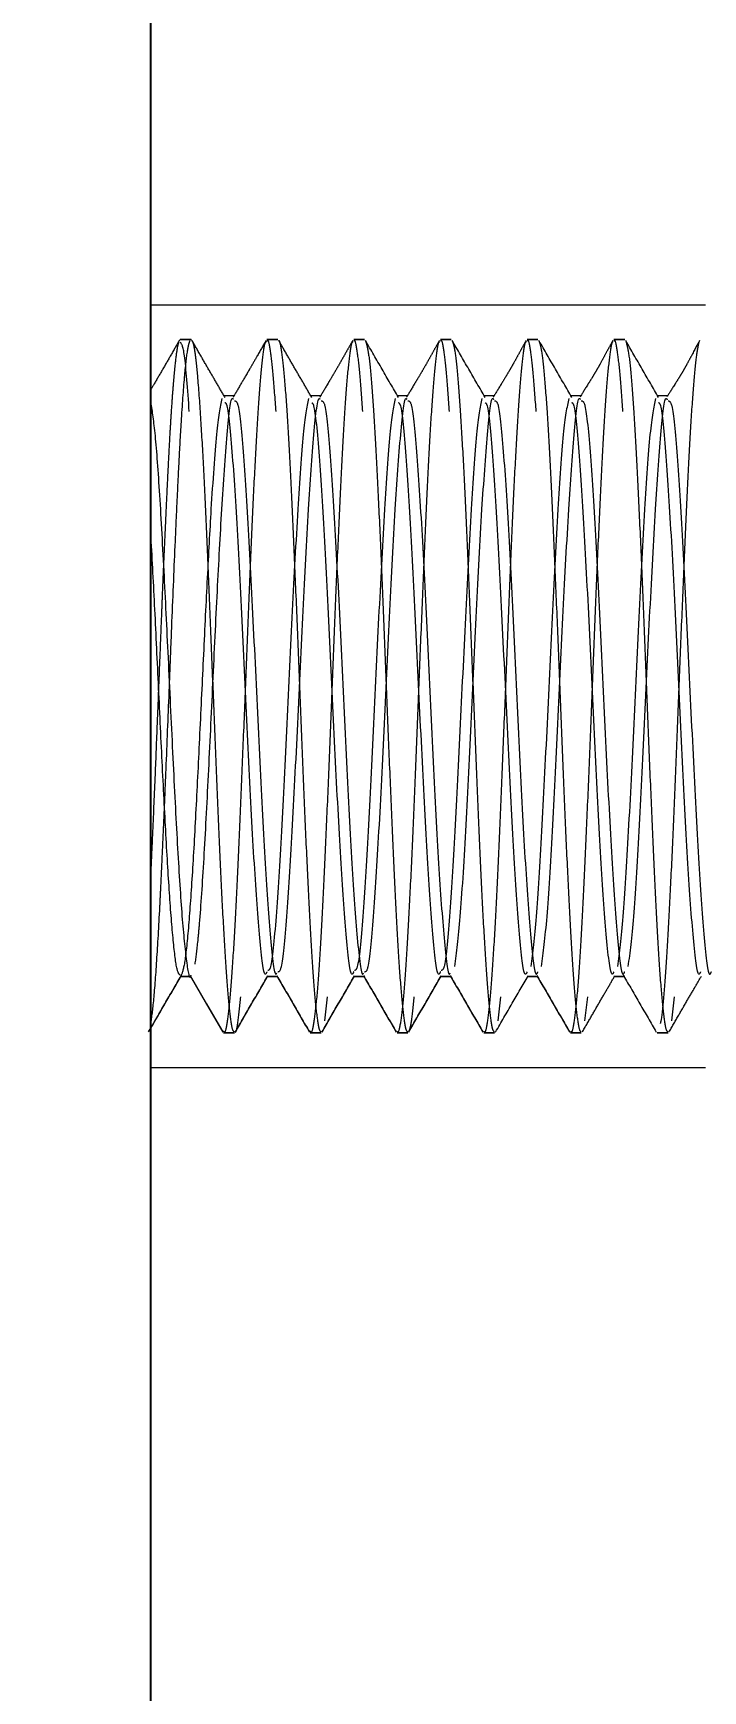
# Model space of a CAD drawing. Header units: millimetres. Extents: x 1293 to 41893, y 1011 to 26911.
# Drawn here: x 12174.8 to 12187.67, y 6556.52 to 6588.41 of the extents above; entities that cross this region are included whole.
import ezdxf

# ---------------------------------------------------------------- set-up
doc = ezdxf.new("R2010")
doc.units = ezdxf.units.MM
doc.header["$LTSCALE"] = 50
doc.linetypes.add('HIDDEN', pattern=[1.905, 1.27, -0.635])
doc.layers.add('CAPA_1', color=7, linetype='Continuous')
doc.layers.add('MAQUINAS', color=11, linetype='Continuous')
doc.styles.add('SLDTEXTSTYLE0', font='TXT', dxfattribs={"width": 0.75})
doc.dimstyles.new('SLDDIMSTYLE0', dxfattribs={"dimtxt": 100, "dimasz": 100, "dimexe": 0, "dimexo": 0.0625, "dimgap": 25, "dimtad": 2, "dimdec": 0, "dimlfac": 1.5, "dimrnd": 1e-09, "dimzin": 12, "dimdsep": 46, "dimtxsty": 'SLDTEXTSTYLE0', "dimsah": 1, "dimcen": 0.09, "dimadec": 0, "dimazin": 3, "dimtfac": 1, "dimtdec": 0, "dimtofl": 0, "dimtmove": 0, "dimatfit": 3, "dimfxl": 1, "dimfrac": 2, "dimtolj": 1, "dimtzin": 12, "dimarcsym": 0})

# ---------------------------------------------------------------- blocks, each defined once
blk = doc.blocks.new('_D_5')
at = {"layer": 'CAPA_1', "transparency": 16777216}
for p, q in [((11574.397, 7831.177), (17588.061, 7831.177)), ((17538.061, 7831.177), (17538.061, 4708.493)), ((16485.165, 4708.493), (17588.061, 4708.493))]:
    blk.add_line(p, q, dxfattribs=at)
for points in [[(17538.061, 7831.177), (17522.676, 7731.177), (17553.445, 7731.177)], [(17538.061, 4708.493), (17553.445, 4808.493), (17522.676, 4808.493)]]:
    blk.add_solid(points, dxfattribs=at)
at = {"layer": 'CAPA_1', "transparency": 16777216, "insert": (17409.154, 6122.057), "char_height": 100, "attachment_point": 1, "rotation": 90, "style": 'SLDTEXTSTYLE0'}
blk.add_mtext('4684', dxfattribs=at)
blk = doc.blocks.new('_D_15')
at = {"layer": 'CAPA_1', "transparency": 16777216}
for p, q in [((6530.125, 8742.377), (6530.125, 9415.646)), ((16745.162, 6492.001), (16745.162, 9415.646)), ((6530.125, 9365.646), (16745.162, 9365.646))]:
    blk.add_line(p, q, dxfattribs=at)
for points in [[(6530.125, 9365.646), (6630.125, 9350.262), (6630.125, 9381.031)], [(16745.162, 9365.646), (16645.162, 9381.031), (16645.162, 9350.262)]]:
    blk.add_solid(points, dxfattribs=at)
at = {"layer": 'CAPA_1', "transparency": 16777216, "insert": (11452.921, 9494.553), "char_height": 100, "attachment_point": 1, "style": 'SLDTEXTSTYLE0'}
blk.add_mtext('15323', dxfattribs=at)

msp = doc.modelspace()

# ---------------------------------------------------------------- linework, layer by layer
at = {"layer": 'MAQUINAS', "linetype": 'Continuous', "lineweight": 25}
msp.add_line((12177.0601733, 6693.4595736), (12177.0601733, 6423.7929069), dxfattribs=at)
at = {"layer": 'MAQUINAS', "linetype": 'HIDDEN', "lineweight": 18}
for p, q in [((12187.72684, 6583.1769069), (12177.0601733, 6583.1769069)), ((12177.6174785, 6582.5098774), (12177.611603, 6582.4976611)), ((12177.6174785, 6582.5037441), (12177.611603, 6582.4915278)), ((12177.8377142, 6582.5163736), (12177.629202, 6582.5163736)), ((12177.8377142, 6582.5102403), (12177.629202, 6582.5102403)), ((12177.8377142, 6582.5083186), (12177.8461936, 6582.5130584)), ((12177.8377142, 6582.5021853), (12177.8461936, 6582.5069251)), ((12179.5045019, 6582.5163736), (12179.2961686, 6582.5163736)), ((12179.5045019, 6582.5102403), (12179.2961686, 6582.5102403)), ((12181.1711686, 6582.5163736), (12180.9628352, 6582.5163736)), ((12181.1711686, 6582.5102403), (12180.9628352, 6582.5102403)), ((12182.8378352, 6582.5163736), (12182.6295019, 6582.5163736)), ((12182.8378352, 6582.5102403), (12182.6295019, 6582.5102403)), ((12184.5045019, 6582.5163736), (12184.2961686, 6582.5163736)), ((12184.5045019, 6582.5102403), (12184.2961686, 6582.5102403)), ((12186.1711686, 6582.5163736), (12185.9628352, 6582.5163736)), ((12186.1711686, 6582.5102403), (12185.9628352, 6582.5102403)), ((12178.6710553, 6581.4338419), (12178.462722, 6581.4338419)), ((12178.6710553, 6581.4277085), (12178.462722, 6581.4277085)), ((12180.337722, 6581.4338419), (12180.1293886, 6581.4338419)), ((12180.337722, 6581.4277085), (12180.1293886, 6581.4277085)), ((12182.0043886, 6581.4338419), (12181.7960553, 6581.4338419)), ((12182.0043886, 6581.4277085), (12181.7960553, 6581.4277085)), ((12183.6710553, 6581.4338419), (12183.462722, 6581.4338419)), ((12183.6710553, 6581.4277085), (12183.462722, 6581.4277085)), ((12185.337722, 6581.4338419), (12185.1293886, 6581.4338419)), ((12185.337722, 6581.4277085), (12185.1293886, 6581.4277085)), ((12187.0043886, 6581.4338419), (12186.7960553, 6581.4338419)), ((12187.0043886, 6581.4277085), (12186.7960553, 6581.4277085)), ((12177.6294282, 6570.265572), (12177.8375837, 6570.265572)), ((12177.6294282, 6570.2594387), (12177.8375837, 6570.2594387)), ((12179.2960553, 6570.265572), (12179.5043886, 6570.265572)), ((12179.2960553, 6570.2594387), (12179.5043886, 6570.2594387)), ((12180.962722, 6570.265572), (12181.1710553, 6570.265572)), ((12180.962722, 6570.2594387), (12181.1710553, 6570.2594387)), ((12182.6293886, 6570.265572), (12182.837722, 6570.265572)), ((12182.6293886, 6570.2594387), (12182.837722, 6570.2594387)), ((12184.2960553, 6570.265572), (12184.5043886, 6570.265572)), ((12184.2960553, 6570.2594387), (12184.5043886, 6570.2594387)), ((12185.962722, 6570.265572), (12186.1710553, 6570.265572)), ((12185.962722, 6570.2594387), (12186.1710553, 6570.2594387)), ((12186.1492699, 6570.2838447), (12186.1511909, 6570.2805279)), ((12180.4076733, 6569.4067139), (12180.4597566, 6569.8689374)), ((12183.7410066, 6569.4067139), (12183.79309, 6569.8689374)), ((12185.4076733, 6569.4067139), (12185.4597566, 6569.8689374)), ((12187.07434, 6569.4067139), (12187.1264233, 6569.8689374)), ((12178.4628352, 6569.1830403), (12178.6711686, 6569.1830403)), ((12178.4628352, 6569.1769069), (12178.6711686, 6569.1769069)), ((12180.1295019, 6569.1830403), (12180.3378352, 6569.1830403)), ((12180.1295019, 6569.1769069), (12180.3378352, 6569.1769069)), ((12181.7961686, 6569.1830403), (12182.0045019, 6569.1830403)), ((12181.7961686, 6569.1769069), (12182.0045019, 6569.1769069)), ((12183.4628352, 6569.1830403), (12183.6711686, 6569.1830403)), ((12183.4628352, 6569.1769069), (12183.6711686, 6569.1769069)), ((12185.1295019, 6569.1830403), (12185.3378352, 6569.1830403)), ((12185.1295019, 6569.1769069), (12185.3378352, 6569.1769069)), ((12186.7961686, 6569.1830403), (12187.0045019, 6569.1830403)), ((12186.7961686, 6569.1769069), (12187.0045019, 6569.1769069)), ((12177.0601733, 6568.5102403), (12187.72684, 6568.5102403))]:
    msp.add_line(p, q, dxfattribs=at)
at = {"layer": 'MAQUINAS', "linetype": 'HIDDEN', "lineweight": 18, "flags": 128}
for points in [[(12177.8199314, 6570.277741), (12178.1324202, 6569.7376715), (12178.4449091, 6569.197605)], [(12177.8199314, 6570.2716077), (12178.1324202, 6569.7315382), (12178.4449091, 6569.1914716)]]:
    msp.add_lwpolyline(points, dxfattribs=at)
at = {"layer": 'MAQUINAS', "linetype": 'HIDDEN', "lineweight": 18}
for points, knots in [([(12177.6115039, 6582.4955575), (12177.5583957, 6582.4030652), (12177.4576526, 6582.2276127), (12177.2860749, 6581.9298912), (12177.147167, 6581.693372), (12177.0751991, 6581.5686626), (12177.0483975, 6581.5222194)], [0, 0, 0, 0, 0.2988935227, 0.5669832753, 0.8387398703, 1, 1, 1, 1]), ([(12177.0601733, 6569.3204807), (12177.0796775, 6569.4554559), (12177.1186863, 6569.7254095), (12177.1788797, 6570.5251953), (12177.224457, 6571.3188969), (12177.2565138, 6571.964494), (12177.2750883, 6572.3589374), (12177.2890967, 6572.6717572), (12177.3029696, 6572.9809917), (12177.3177802, 6573.3070456), (12177.3378886, 6573.7751276), (12177.371271, 6574.5731471), (12177.4060468, 6575.4529805), (12177.4433205, 6576.4029552), (12177.4828286, 6577.3905544), (12177.5240636, 6578.3736608), (12177.5657592, 6579.2953065), (12177.594395, 6579.9022177), (12177.6240671, 6580.4774612), (12177.6646647, 6581.1698892), (12177.7152003, 6581.8601976), (12177.7615302, 6582.2619745), (12177.7948343, 6582.4345139), (12177.809513, 6582.4715384), (12177.8170935, 6582.4906586)], [0, 0, 0, 0, 0.07862109986, 0.15724410805, 0.23564495595, 0.25778524594, 0.28577752314, 0.31024014396, 0.31430113222, 0.34049690434, 0.36669235875, 0.39288749778, 0.47132496331, 0.50516302499, 0.54262626707, 0.628263931, 0.66601476445, 0.70684746601, 0.7438177369, 0.78537244257, 0.86685972407, 0.94226881747, 0.97018633484, 1, 1, 1, 1]), ([(12177.5966669, 6582.4604723), (12177.5863911, 6582.4200274), (12177.5624476, 6582.3257871), (12177.5319143, 6582.0765294), (12177.5048317, 6581.7892199), (12177.4818709, 6581.5090041), (12177.4590966, 6581.1905035), (12177.4414812, 6580.9128139), (12177.4256447, 6580.6451697), (12177.4089562, 6580.3387123), (12177.3859566, 6579.8900474), (12177.3635695, 6579.4243298), (12177.3405975, 6578.9240539), (12177.3139492, 6578.3243887), (12177.2895754, 6577.7549272), (12177.2659711, 6577.1824911), (12177.2440534, 6576.6202263), (12177.2159057, 6575.9074105), (12177.1820855, 6575.0548706), (12177.1426523, 6574.0890927), (12177.1041562, 6573.1818882), (12177.0758569, 6572.5561411), (12177.0632865, 6572.2863737), (12177.0601733, 6572.2195639)], [0, 0, 0, 0, 0.0576839527, 0.1344089647, 0.1727579868, 0.2103883585, 0.2619659781, 0.2980457929, 0.3075191602, 0.350798834, 0.3940789177, 0.4373594138, 0.4768562304, 0.5225094021, 0.5845089702, 0.6103498506, 0.6536162944, 0.7112914293, 0.7689675374, 0.843157467, 0.9289866457, 0.9824130573, 1, 1, 1, 1]), ([(12177.8035066, 6581.1263843), (12177.772796, 6581.5530415), (12177.7152213, 6582.3529181), (12177.6565689, 6582.4298728), (12177.629202, 6582.4657796)], [0, 0, 0, 0, 0.5334038196, 1, 1, 1, 1]), ([(12177.8553333, 6582.4873158), (12177.8621777, 6582.4763442), (12177.8742013, 6582.4570705), (12177.8869349, 6582.4003223), (12177.8975851, 6582.3459202), (12177.9078209, 6582.2837485), (12177.9224797, 6582.1764047), (12177.9371677, 6582.0485824), (12177.9666625, 6581.7581443), (12177.9917654, 6581.4071058), (12178.01184, 6581.1263843)], [0, 0, 0, 0, 0.129395104, 0.2273090274, 0.2401445698, 0.3352170536, 0.4302903147, 0.5253643574, 0.6204391859, 1, 1, 1, 1]), ([(12178.4896779, 6581.3997559), (12178.4403809, 6581.4851109), (12178.347068, 6581.6466772), (12178.1814574, 6581.9283875), (12178.0079315, 6582.229773), (12177.9083514, 6582.4035089), (12177.8554789, 6582.4957548)], [0, 0, 0, 0, 0.2651381588, 0.5018731567, 0.7355170231, 1, 1, 1, 1]), ([(12179.2791717, 6582.4680935), (12179.2733944, 6582.4666806), (12179.2502561, 6582.4610217), (12179.2097566, 6582.1892779), (12179.1576733, 6581.6624031), (12179.10559, 6580.8941071), (12179.0535066, 6579.9364932), (12179.0014233, 6578.8203122), (12178.94934, 6577.5900798), (12178.8972566, 6576.2926366), (12178.8451733, 6574.9779672), (12178.79309, 6573.6965318), (12178.7410066, 6572.4976983), (12178.6889233, 6571.4271063), (12178.63684, 6570.527499), (12178.5847566, 6569.827475), (12178.5326733, 6569.3762256), (12178.4920328, 6569.1668566), (12178.4687535, 6569.1978673), (12178.4628352, 6569.205751)], [0, 0, 0, 0, 0.0212310883, 0.085032397, 0.1488337058, 0.2126350145, 0.2764363232, 0.3402376319, 0.4040389407, 0.4678402494, 0.5316415581, 0.5954428668, 0.6592441756, 0.7230454843, 0.786846793, 0.8506481017, 0.9144494104, 0.9782507192, 1, 1, 1, 1]), ([(12179.2782866, 6582.4957479), (12179.226146, 6582.4043681), (12179.1516275, 6582.2737695), (12179.0347383, 6582.0691996), (12178.9245941, 6581.8788812), (12178.7814632, 6581.6370869), (12178.6923762, 6581.4831507), (12178.6442355, 6581.3999669)], [0, 0, 0, 0, 0.2714298475, 0.3879230257, 0.4992777385, 0.7294202446, 1, 1, 1, 1]), ([(12179.4701733, 6581.1263843), (12179.4528122, 6581.3737908), (12179.41809, 6581.8686038), (12179.3660066, 6582.3084592), (12179.3253662, 6582.520466), (12179.3020868, 6582.4893155), (12179.2961686, 6582.4813962)], [0, 0, 0, 0, 0.2993213643, 0.5986427286, 0.8979640929, 1, 1, 1, 1]), ([(12179.5221598, 6582.4952161), (12179.522192, 6582.4952416), (12179.5395855, 6582.5089279), (12179.57434, 6582.299625), (12179.6264233, 6581.8708124), (12179.6611455, 6581.374527), (12179.6785066, 6581.1263843)], [0, 0, 0, 0, 0.0006197167, 0.3337464778, 0.6668732389, 1, 1, 1, 1]), ([(12180.1567311, 6581.3989481), (12180.1061228, 6581.4867536), (12180.0078464, 6581.6572634), (12179.8459819, 6581.9347832), (12179.6795248, 6582.222702), (12179.5757686, 6582.4027306), (12179.5223297, 6582.4954531)], [0, 0, 0, 0, 0.2586523277, 0.5022783375, 0.7436519005, 1, 1, 1, 1]), ([(12180.9461495, 6582.468337), (12180.9402686, 6582.4669396), (12180.9170265, 6582.4614167), (12180.8764233, 6582.1893898), (12180.82434, 6581.6623732), (12180.7722566, 6580.8941151), (12180.7201733, 6579.9364911), (12180.66809, 6578.8203128), (12180.6160066, 6577.5900796), (12180.5639233, 6576.2926366), (12180.51184, 6574.9779672), (12180.4597566, 6573.6965318), (12180.4076733, 6572.4976983), (12180.35559, 6571.4271063), (12180.3035066, 6570.527499), (12180.2514233, 6569.827475), (12180.19934, 6569.3762256), (12180.1586995, 6569.1668566), (12180.1354202, 6569.1978673), (12180.1295019, 6569.205751)], [0, 0, 0, 0, 0.0216040116, 0.0853810112, 0.1491580108, 0.2129350105, 0.2767120101, 0.3404890097, 0.4042660093, 0.4680430089, 0.5318200086, 0.5955970082, 0.6593740078, 0.7231510074, 0.7869280071, 0.8507050067, 0.9144820063, 0.9782590059, 1, 1, 1, 1]), ([(12180.9449621, 6582.4957623), (12180.9183253, 6582.4490881), (12180.8690866, 6582.3628095), (12180.7855566, 6582.2138934), (12180.7022618, 6582.0668953), (12180.6189445, 6581.9226048), (12180.5376036, 6581.7845147), (12180.4253712, 6581.5969222), (12180.3586035, 6581.4821646), (12180.311531, 6581.4012584)], [0, 0, 0, 0, 0.1530499671, 0.2829174832, 0.3963523608, 0.5018384558, 0.608459312, 0.7239565873, 1, 1, 1, 1]), ([(12181.13684, 6581.1263843), (12181.1194789, 6581.3737908), (12181.0847566, 6581.8686038), (12181.0326733, 6582.3084592), (12180.9920328, 6582.520466), (12180.9687535, 6582.4893155), (12180.9628352, 6582.4813962)], [0, 0, 0, 0, 0.2993213643, 0.5986427286, 0.8979640929, 1, 1, 1, 1]), ([(12181.1891308, 6582.4944358), (12181.2064228, 6582.4398888), (12181.2410758, 6582.3305764), (12181.29309, 6581.862919), (12181.3278122, 6581.3718959), (12181.3451733, 6581.1263843)], [0, 0, 0, 0, 0.3324466531, 0.6662233265, 1, 1, 1, 1]), ([(12181.8236284, 6581.3984607), (12181.7193825, 6581.5787782), (12181.5120891, 6581.9373405), (12181.2964832, 6582.3097932), (12181.1893034, 6582.4949431)], [0, 0, 0, 0, 0.5028901464, 1, 1, 1, 1]), ([(12182.6129086, 6582.4684094), (12182.6069968, 6582.4670167), (12182.583724, 6582.4615342), (12182.54309, 6582.1894228), (12182.4910066, 6581.6623643), (12182.4389233, 6580.8941175), (12182.38684, 6579.9364904), (12182.3347566, 6578.8203129), (12182.2826733, 6577.5900796), (12182.23059, 6576.2926366), (12182.1785066, 6574.9779672), (12182.1264233, 6573.6965318), (12182.07434, 6572.4976983), (12182.0222566, 6571.4271063), (12181.9701733, 6570.527499), (12181.91809, 6569.827475), (12181.8660066, 6569.3762256), (12181.8253662, 6569.1668566), (12181.8020868, 6569.1978673), (12181.7961686, 6569.205751)], [0, 0, 0, 0, 0.02171472625, 0.08548450891, 0.14925429156, 0.21302407422, 0.27679385688, 0.34056363954, 0.4043334222, 0.46810320485, 0.53187298751, 0.59564277017, 0.65941255283, 0.72318233549, 0.78695211815, 0.8507219008, 0.91449168346, 0.97826146612, 1, 1, 1, 1]), ([(12182.6115394, 6582.4956159), (12182.5850976, 6582.449052), (12182.5369639, 6582.3642886), (12182.4538127, 6582.2138089), (12182.3702661, 6582.0645209), (12182.2855912, 6581.9172498), (12182.2031949, 6581.7782392), (12182.0892332, 6581.5905817), (12182.0249367, 6581.4810854), (12181.9789803, 6581.4028223)], [0, 0, 0, 0, 0.161786476, 0.2945110368, 0.4056545132, 0.5056251962, 0.6065300979, 0.7187649167, 1, 1, 1, 1]), ([(12182.8035066, 6581.1263843), (12182.7861455, 6581.3737908), (12182.7514233, 6581.8686038), (12182.69934, 6582.3084592), (12182.6586995, 6582.520466), (12182.6354202, 6582.4893155), (12182.6295019, 6582.4813962)], [0, 0, 0, 0, 0.2993213643, 0.5986427286, 0.8979640929, 1, 1, 1, 1]), ([(12182.8562096, 6582.492736), (12182.8733641, 6582.4385601), (12182.9078798, 6582.329556), (12182.9597566, 6581.8628651), (12182.9944789, 6581.3718779), (12183.01184, 6581.1263843)], [0, 0, 0, 0, 0.3306792363, 0.6653396181, 1, 1, 1, 1]), ([(12183.490371, 6581.3982992), (12183.3846464, 6581.5810993), (12183.1729531, 6581.9471219), (12182.9619846, 6582.3117345), (12182.8563786, 6582.4942511)], [0, 0, 0, 0, 0.49942314114, 1, 1, 1, 1]), ([(12184.2795774, 6582.4684111), (12184.2736649, 6582.4670185), (12184.2503913, 6582.461537), (12184.2097566, 6582.1894235), (12184.1576733, 6581.6623641), (12184.10559, 6580.8941175), (12184.0535066, 6579.9364904), (12184.0014233, 6578.8203129), (12183.94934, 6577.5900796), (12183.8972566, 6576.2926366), (12183.8451733, 6574.9779672), (12183.79309, 6573.6965318), (12183.7410066, 6572.4976983), (12183.6889233, 6571.4271063), (12183.63684, 6570.527499), (12183.5847566, 6569.827475), (12183.5326733, 6569.3762256), (12183.4920328, 6569.1668566), (12183.4687535, 6569.1978673), (12183.4628352, 6569.205751)], [0, 0, 0, 0, 0.0217173084, 0.0854869227, 0.1492565371, 0.2130261514, 0.2767957657, 0.3405653801, 0.4043349944, 0.4681046088, 0.5318742231, 0.5956438374, 0.6594134518, 0.7231830661, 0.7869526805, 0.8507222948, 0.9144919092, 0.9782615235, 1, 1, 1, 1]), ([(12184.2780314, 6582.4953273), (12184.2517727, 6582.4488492), (12184.2045459, 6582.3652572), (12184.1221705, 6582.213504), (12184.0498909, 6582.0823993), (12183.9935166, 6581.9829111), (12183.9393042, 6581.8891187), (12183.8690035, 6581.771266), (12183.7536275, 6581.5846542), (12183.6915273, 6581.4802154), (12183.6465804, 6581.4046245)], [0, 0, 0, 0, 0.1702116862, 0.3061298534, 0.4155260717, 0.4640519446, 0.5107561801, 0.6059597643, 0.7148009574, 1, 1, 1, 1]), ([(12184.4701733, 6581.1263843), (12184.4528122, 6581.3737908), (12184.41809, 6581.8686038), (12184.3660066, 6582.3084592), (12184.3253662, 6582.520466), (12184.3020868, 6582.4893155), (12184.2961686, 6582.4813962)], [0, 0, 0, 0, 0.2993213643, 0.5986427286, 0.8979640929, 1, 1, 1, 1]), ([(12184.5232256, 6582.4912949), (12184.5402637, 6582.437434), (12184.5746629, 6582.3286912), (12184.6264233, 6581.8628191), (12184.6611455, 6581.3718626), (12184.6785066, 6581.1263843)], [0, 0, 0, 0, 0.32917351668, 0.66458675834, 1, 1, 1, 1]), ([(12185.1569621, 6581.3984598), (12185.0513136, 6581.5811002), (12184.8397945, 6581.946765), (12184.6289347, 6582.3112262), (12184.5233941, 6582.4936481)], [0, 0, 0, 0, 0.4994749527, 1, 1, 1, 1]), ([(12185.9461712, 6582.468354), (12185.940283, 6582.4669577), (12185.9170337, 6582.4614443), (12185.8764233, 6582.1893975), (12185.82434, 6581.6623711), (12185.7722566, 6580.8941157), (12185.7201733, 6579.9364909), (12185.66809, 6578.8203128), (12185.6160066, 6577.5900796), (12185.5639233, 6576.2926366), (12185.51184, 6574.9779672), (12185.4597566, 6573.6965318), (12185.4076733, 6572.4976983), (12185.35559, 6571.4271063), (12185.3035066, 6570.527499), (12185.2514233, 6569.827475), (12185.19934, 6569.3762256), (12185.1586995, 6569.1668566), (12185.1354202, 6569.1978673), (12185.1295019, 6569.205751)], [0, 0, 0, 0, 0.0216300333, 0.0854053367, 0.14918064, 0.2129559434, 0.2767312468, 0.3405065502, 0.4042818536, 0.468057157, 0.5318324604, 0.5956077638, 0.6593830672, 0.7231583706, 0.786933674, 0.8507089774, 0.9144842808, 0.9782595842, 1, 1, 1, 1]), ([(12185.9444546, 6582.4949204), (12185.9183805, 6582.4485277), (12185.8719158, 6582.3658548), (12185.7903826, 6582.2125899), (12185.7179652, 6582.0788105), (12185.6609291, 6581.9771135), (12185.6203257, 6581.9065804), (12185.5800758, 6581.838543), (12185.524866, 6581.7475249), (12185.4182119, 6581.5784946), (12185.3582337, 6581.479265), (12185.3143276, 6581.4066255)], [0, 0, 0, 0, 0.178159131, 0.317483886, 0.4257228699, 0.4722202427, 0.5162878058, 0.5603024386, 0.6064995973, 0.7119443319, 1, 1, 1, 1]), ([(12186.13684, 6581.1263843), (12186.1194789, 6581.3737908), (12186.0847566, 6581.8686038), (12186.0326733, 6582.3084592), (12185.9920328, 6582.520466), (12185.9687535, 6582.4893155), (12185.9628352, 6582.4813962)], [0, 0, 0, 0, 0.2993213643, 0.5986427286, 0.8979640929, 1, 1, 1, 1]), ([(12186.1901888, 6582.4900715), (12186.2071281, 6582.4364783), (12186.2414285, 6582.3279573), (12186.29309, 6581.8627797), (12186.3278122, 6581.3718495), (12186.3451733, 6581.1263843)], [0, 0, 0, 0, 0.327889821, 0.6639449105, 1, 1, 1, 1]), ([(12186.8234066, 6581.3989295), (12186.7178508, 6581.5813703), (12186.5065429, 6581.9465913), (12186.295818, 6582.310835), (12186.1903576, 6582.4931261)], [0, 0, 0, 0, 0.4995352964, 1, 1, 1, 1]), ([(12187.5951733, 6582.4545288), (12187.5778122, 6582.3736339), (12187.54309, 6582.2118442), (12187.4910066, 6581.6563565), (12187.4389233, 6580.8957273), (12187.38684, 6579.936059), (12187.3347566, 6578.8204289), (12187.2826733, 6577.590047), (12187.23059, 6576.2926509), (12187.1785066, 6574.9779428), (12187.1264233, 6573.6966153), (12187.07434, 6572.4973886), (12187.0222566, 6571.4282616), (12186.9701733, 6570.5231875), (12186.91809, 6569.8435657), (12186.8794451, 6569.4522508), (12186.8581613, 6569.3728089), (12186.8542386, 6569.3581675)], [0, 0, 0, 0, 0.0702940966, 0.1405881932, 0.2108822898, 0.2811763864, 0.351470483, 0.4217645795, 0.4920586761, 0.5623527727, 0.6326468693, 0.7029409659, 0.7732350625, 0.8435291591, 0.9138232557, 0.9841173523, 1, 1, 1, 1]), ([(12187.6108236, 6582.4944155), (12187.5647433, 6582.4097123), (12187.503498, 6582.2971332), (12187.3861446, 6582.0746178), (12187.3285006, 6581.9706351), (12187.2877318, 6581.8994282), (12187.2472875, 6581.831238), (12187.191538, 6581.7402934), (12187.0833148, 6581.5727918), (12187.0251117, 6581.4783597), (12186.9820651, 6581.4085184)], [0, 0, 0, 0, 0.3271971014, 0.4348778747, 0.4796704053, 0.5213858091, 0.5628223689, 0.6066540498, 0.709084364, 1, 1, 1, 1]), ([(12177.0601733, 6581.3074483), (12177.088454, 6581.1278873), (12177.1448052, 6580.7700996), (12177.2319431, 6579.566125), (12177.315361, 6578.0313262), (12177.4029473, 6576.2543377), (12177.4866992, 6574.4466007), (12177.5736325, 6572.7719764), (12177.6577625, 6571.4033399), (12177.7443188, 6570.5512754), (12177.8034412, 6570.1824824), (12177.8348894, 6570.2759428), (12177.8375837, 6570.2839499)], [0, 0, 0, 0, 0.1101625013, 0.2195064441, 0.3322716023, 0.4377470691, 0.5499203654, 0.6598799202, 0.7687538153, 0.8797246616, 0.9896955409, 1, 1, 1, 1]), ([(12178.01184, 6581.1263843), (12178.0292011, 6580.8405742), (12178.0639233, 6580.2689539), (12178.1160066, 6579.1870607), (12178.16809, 6577.9912552), (12178.2201733, 6576.709009), (12178.2722566, 6575.3945548), (12178.32434, 6574.0970618), (12178.3764233, 6572.8668134), (12178.4285066, 6571.750746), (12178.48059, 6570.7926937), (12178.5326733, 6570.0260378), (12178.5847566, 6569.4930408), (12178.6309217, 6569.2035344), (12178.6597257, 6569.2051208), (12178.6711686, 6569.205751)], [0, 0, 0, 0, 0.0789945, 0.1579890001, 0.2369835001, 0.3159780001, 0.3949725001, 0.4739670002, 0.5529615002, 0.6319560002, 0.7109505002, 0.7899450003, 0.8689395003, 0.9479340003, 1, 1, 1, 1]), ([(12178.4285066, 6579.2497494), (12178.4632289, 6579.7609295), (12178.5326733, 6580.7832898), (12178.6054666, 6581.4379678), (12178.6435376, 6581.3727187), (12178.6468864, 6581.3669792)], [0, 0, 0, 0, 0.47699787837, 0.95399575675, 1, 1, 1, 1]), ([(12179.2960553, 6570.3540028), (12179.2846502, 6570.3278234), (12179.2385229, 6570.2219424), (12179.1576733, 6570.914801), (12179.0535066, 6572.3385197), (12178.94934, 6574.3555072), (12178.8451733, 6576.5797368), (12178.7410066, 6578.7094464), (12178.63684, 6580.3519384), (12178.5526775, 6581.2748214), (12178.5032372, 6581.2919355), (12178.4885191, 6581.2970303)], [0, 0, 0, 0, 0.0423700254, 0.171363207, 0.3003563886, 0.4293495702, 0.5583427518, 0.6873359334, 0.816329115, 0.9453222966, 1, 1, 1, 1]), ([(12178.6710553, 6581.3331444), (12178.6943724, 6581.3331596), (12178.7524118, 6581.3331972), (12178.8451733, 6580.3630963), (12178.94934, 6578.7065194), (12179.0535066, 6576.5802869), (12179.1576733, 6574.3562339), (12179.26184, 6572.335063), (12179.3660066, 6570.927901), (12179.4407582, 6570.2427777), (12179.4807875, 6570.3183703), (12179.4860945, 6570.3283924)], [0, 0, 0, 0, 0.085825728, 0.2136314351, 0.3414371421, 0.4692428491, 0.5970485562, 0.7248542632, 0.8526599702, 0.9804656772, 1, 1, 1, 1]), ([(12179.6785066, 6581.1263843), (12179.6958678, 6580.8405742), (12179.73059, 6580.2689539), (12179.7826733, 6579.1870607), (12179.8347566, 6577.9912552), (12179.88684, 6576.709009), (12179.9389233, 6575.3945548), (12179.9910066, 6574.0970618), (12180.04309, 6572.8668134), (12180.0951733, 6571.750746), (12180.1472566, 6570.7926937), (12180.19934, 6570.0260378), (12180.2514233, 6569.4930408), (12180.2975884, 6569.2035344), (12180.3263924, 6569.2051208), (12180.3378352, 6569.205751)], [0, 0, 0, 0, 0.07899450003, 0.15798900006, 0.23698350008, 0.31597800011, 0.39497250014, 0.47396700017, 0.55296150019, 0.63195600022, 0.71095050025, 0.78994500028, 0.8689395003, 0.94793400033, 1, 1, 1, 1]), ([(12180.0951733, 6579.2497494), (12180.1298955, 6579.7611857), (12180.19934, 6580.7840583), (12180.2724418, 6581.438815), (12180.3108214, 6581.372046), (12180.3144788, 6581.3656833)], [0, 0, 0, 0, 0.4749844109, 0.9499688218, 1, 1, 1, 1]), ([(12180.962722, 6570.3540028), (12180.9513169, 6570.3278234), (12180.9051895, 6570.2219424), (12180.82434, 6570.9148015), (12180.7201733, 6572.3385177), (12180.6160066, 6574.3555146), (12180.51184, 6576.5797091), (12180.4076733, 6578.7095497), (12180.3035066, 6580.3515532), (12180.2195914, 6581.2731929), (12180.1703984, 6581.2908096), (12180.1559277, 6581.2959917)], [0, 0, 0, 0, 0.04240898765, 0.17152078765, 0.30063258765, 0.42974438764, 0.55885618764, 0.68796798764, 0.81707978764, 0.94619158763, 1, 1, 1, 1]), ([(12180.337722, 6581.3331444), (12180.3610391, 6581.3331596), (12180.4190784, 6581.3331973), (12180.51184, 6580.3630955), (12180.6160066, 6578.7065226), (12180.7201733, 6576.5802752), (12180.82434, 6574.3562775), (12180.9285066, 6572.3349003), (12181.0326733, 6570.9285081), (12181.1071857, 6570.2435217), (12181.1469758, 6570.317913), (12181.1520437, 6570.3273879)], [0, 0, 0, 0, 0.0859013471, 0.2138196607, 0.3417379744, 0.469656288, 0.5975746016, 0.7254929153, 0.8534112289, 0.9813295425, 1, 1, 1, 1]), ([(12181.3451733, 6581.1263843), (12181.3625344, 6580.8405742), (12181.3972566, 6580.2689539), (12181.44934, 6579.1870607), (12181.5014233, 6577.9912552), (12181.5535066, 6576.709009), (12181.60559, 6575.3945548), (12181.6576733, 6574.0970618), (12181.7097566, 6572.8668134), (12181.76184, 6571.750746), (12181.8139233, 6570.7926937), (12181.8660066, 6570.0260378), (12181.91809, 6569.4930408), (12181.9642551, 6569.2035344), (12181.993059, 6569.2051208), (12182.0045019, 6569.205751)], [0, 0, 0, 0, 0.07899450003, 0.15798900006, 0.23698350008, 0.31597800011, 0.39497250014, 0.47396700017, 0.55296150019, 0.63195600022, 0.71095050025, 0.78994500028, 0.8689395003, 0.94793400033, 1, 1, 1, 1]), ([(12181.76184, 6579.2497494), (12181.7965622, 6579.7615321), (12181.8660066, 6580.7850976), (12181.9395349, 6581.4400056), (12181.9783409, 6581.3711396), (12181.9824247, 6581.3638924)], [0, 0, 0, 0, 0.4722296844, 0.9444593689, 1, 1, 1, 1]), ([(12182.6293886, 6570.3540028), (12182.6179835, 6570.3278234), (12182.5718562, 6570.2219424), (12182.4910066, 6570.9148017), (12182.38684, 6572.338517), (12182.2826733, 6574.355517), (12182.1785066, 6576.5797003), (12182.07434, 6578.7095827), (12181.9701733, 6580.3514298), (12181.8863367, 6581.2726758), (12181.8372224, 6581.2904523), (12181.8228303, 6581.2956614)], [0, 0, 0, 0, 0.0424213929, 0.1715709599, 0.3007205269, 0.4298700939, 0.5590196609, 0.6881692279, 0.8173187949, 0.9464683619, 1, 1, 1, 1]), ([(12182.0043886, 6581.3331444), (12182.0277058, 6581.3331596), (12182.0857451, 6581.3331975), (12182.1785066, 6580.3630945), (12182.2826733, 6578.7065261), (12182.38684, 6576.580262), (12182.4910066, 6574.3563266), (12182.5951733, 6572.334717), (12182.69934, 6570.9291922), (12182.7735867, 6570.2443401), (12182.8131113, 6570.317396), (12182.8179136, 6570.3262725)], [0, 0, 0, 0, 0.0859854836, 0.2140290874, 0.3420726912, 0.4701162951, 0.5981598989, 0.7262035027, 0.8542471066, 0.9822907104, 1, 1, 1, 1]), ([(12183.01184, 6581.1263843), (12183.0292011, 6580.8405742), (12183.0639233, 6580.2689539), (12183.1160066, 6579.1870607), (12183.16809, 6577.9912552), (12183.2201733, 6576.709009), (12183.2722566, 6575.3945548), (12183.32434, 6574.0970618), (12183.3764233, 6572.8668134), (12183.4285066, 6571.750746), (12183.48059, 6570.7926937), (12183.5326733, 6570.0260378), (12183.5847566, 6569.4930408), (12183.6309217, 6569.2035344), (12183.6597257, 6569.2051208), (12183.6711686, 6569.205751)], [0, 0, 0, 0, 0.0789945, 0.1579890001, 0.2369835001, 0.3159780001, 0.3949725001, 0.4739670002, 0.5529615002, 0.6319560002, 0.7109505002, 0.7899450003, 0.8689395003, 0.9479340003, 1, 1, 1, 1]), ([(12183.4285066, 6579.2497494), (12183.4632289, 6579.7619038), (12183.5326733, 6580.7862125), (12183.606671, 6581.4413421), (12183.6459466, 6581.3701716), (12183.6504999, 6581.3619206)], [0, 0, 0, 0, 0.4692335639, 0.9384671278, 1, 1, 1, 1]), ([(12184.2960553, 6570.3540028), (12184.2846502, 6570.3278234), (12184.2385229, 6570.2219424), (12184.1576733, 6570.9148021), (12184.0535066, 6572.3385156), (12183.94934, 6574.3555226), (12183.8451733, 6576.5796795), (12183.7410066, 6578.70966), (12183.63684, 6580.3511413), (12183.5531862, 6581.2714754), (12183.5042546, 6581.2896237), (12183.4900452, 6581.2948939)], [0, 0, 0, 0, 0.0424502495, 0.171687669, 0.3009250885, 0.4301625079, 0.5593999274, 0.6886373469, 0.8178747664, 0.9471121858, 1, 1, 1, 1]), ([(12183.6710553, 6581.3331444), (12183.6943724, 6581.3331587), (12183.7524118, 6581.3331943), (12183.8451733, 6580.3631146), (12183.94934, 6578.7064518), (12184.0535066, 6576.5805392), (12184.1576733, 6574.3552922), (12184.26184, 6572.3385774), (12184.3660066, 6570.9147851), (12184.4468562, 6570.2219435), (12184.4929835, 6570.3278236), (12184.5043886, 6570.3540028)], [0, 0, 0, 0, 0.0839416037, 0.2089416037, 0.3339416037, 0.4589416037, 0.5839416037, 0.7089416037, 0.8339416037, 0.9589416037, 1, 1, 1, 1]), ([(12184.6785066, 6581.1263843), (12184.6958678, 6580.8405742), (12184.73059, 6580.2689539), (12184.7826733, 6579.1870607), (12184.8347566, 6577.9912552), (12184.88684, 6576.709009), (12184.9389233, 6575.3945548), (12184.9910066, 6574.0970618), (12185.04309, 6572.8668134), (12185.0951733, 6571.750746), (12185.1472566, 6570.7926937), (12185.19934, 6570.0260378), (12185.2514233, 6569.4930408), (12185.2975884, 6569.2035344), (12185.3263924, 6569.2051208), (12185.3378352, 6569.205751)], [0, 0, 0, 0, 0.0789945, 0.1579890001, 0.2369835001, 0.3159780001, 0.3949725001, 0.4739670002, 0.5529615002, 0.6319560002, 0.7109505002, 0.7899450003, 0.8689395003, 0.9479340003, 1, 1, 1, 1]), ([(12185.0951733, 6579.2497494), (12185.1298955, 6579.7622964), (12185.19934, 6580.7873905), (12185.2738478, 6581.4428235), (12185.3136334, 6581.369154), (12185.3186968, 6581.3597783)], [0, 0, 0, 0, 0.4660210577, 0.9320421154, 1, 1, 1, 1]), ([(12185.962722, 6570.3540028), (12185.9513169, 6570.3278234), (12185.9051895, 6570.2219424), (12185.82434, 6570.9148021), (12185.7201733, 6572.3385157), (12185.6160066, 6574.3555218), (12185.51184, 6576.5796822), (12185.4076733, 6578.7096501), (12185.3035066, 6580.3511785), (12185.2198293, 6581.2716295), (12185.1708743, 6581.2897301), (12185.1566414, 6581.2949925)], [0, 0, 0, 0, 0.04244654012, 0.17167266649, 0.30089879287, 0.43012491924, 0.55935104562, 0.68857717199, 0.81780329837, 0.94702942475, 1, 1, 1, 1]), ([(12185.337722, 6581.3331444), (12185.3610391, 6581.3331587), (12185.4190784, 6581.3331943), (12185.51184, 6580.3631146), (12185.6160066, 6578.7064518), (12185.7201733, 6576.5805392), (12185.82434, 6574.3552922), (12185.9285066, 6572.3385774), (12186.0326733, 6570.9147851), (12186.1135229, 6570.2219435), (12186.1596502, 6570.3278236), (12186.1710553, 6570.3540028)], [0, 0, 0, 0, 0.0839416037, 0.2089416037, 0.3339416037, 0.4589416037, 0.5839416037, 0.7089416037, 0.8339416037, 0.9589416037, 1, 1, 1, 1]), ([(12186.3451733, 6581.1263843), (12186.3625344, 6580.8405742), (12186.3972566, 6580.2689539), (12186.44934, 6579.1870607), (12186.5014233, 6577.9912552), (12186.5535066, 6576.709009), (12186.60559, 6575.3945548), (12186.6576733, 6574.0970618), (12186.7097566, 6572.8668134), (12186.76184, 6571.750746), (12186.8139233, 6570.7926937), (12186.8660066, 6570.0260378), (12186.91809, 6569.4930408), (12186.9642551, 6569.2035344), (12186.993059, 6569.2051208), (12187.0045019, 6569.205751)], [0, 0, 0, 0, 0.0789945, 0.1579890001, 0.2369835001, 0.3159780001, 0.3949725001, 0.4739670002, 0.5529615002, 0.6319560002, 0.7109505002, 0.7899450003, 0.8689395003, 0.9479340003, 1, 1, 1, 1]), ([(12186.76184, 6579.2497494), (12186.7965622, 6579.7633004), (12186.8660066, 6580.7904026), (12186.9418893, 6581.4469583), (12186.9830497, 6581.3665774), (12186.9894879, 6581.3540044)], [0, 0, 0, 0, 0.4575779776, 0.9151559551, 1, 1, 1, 1]), ([(12187.6293886, 6570.3540028), (12187.6179835, 6570.3278234), (12187.5718562, 6570.2219424), (12187.4910066, 6570.9148019), (12187.38684, 6572.3385163), (12187.2826733, 6574.3555197), (12187.1785066, 6576.5796903), (12187.07434, 6578.7096197), (12186.9701733, 6580.3512917), (12186.8864244, 6581.2720997), (12186.8373977, 6581.2900546), (12186.8230933, 6581.2952932)], [0, 0, 0, 0, 0.042435231, 0.1716269274, 0.3008186238, 0.4300103202, 0.5592020167, 0.6883937131, 0.8175854095, 0.9467771059, 1, 1, 1, 1]), ([(12187.0043886, 6581.3331444), (12187.0277058, 6581.3331587), (12187.0857451, 6581.3331943), (12187.1785066, 6580.3631146), (12187.2826733, 6578.7064518), (12187.38684, 6576.5805392), (12187.4910066, 6574.3552922), (12187.5951733, 6572.3385774), (12187.69934, 6570.9147851), (12187.7801895, 6570.2219435), (12187.8263169, 6570.3278236), (12187.837722, 6570.3540028)], [0, 0, 0, 0, 0.0839416037, 0.2089416037, 0.3339416037, 0.4589416037, 0.5839416037, 0.7089416037, 0.8339416037, 0.9589416037, 1, 1, 1, 1]), ([(12178.2201733, 6579.2497494), (12178.1960066, 6578.8220566), (12178.1476733, 6577.9666711), (12178.0751733, 6576.4583355), (12178.0026733, 6574.9223689), (12177.9301733, 6573.4504918), (12177.8576733, 6572.1553274), (12177.7851733, 6571.1417046), (12177.7129284, 6570.4490645), (12177.6648502, 6570.3273961), (12177.6409387, 6570.2668847)], [0, 0, 0, 0, 0.1251651736, 0.2503303473, 0.3754955209, 0.5006606945, 0.6258258682, 0.7509910418, 0.8761562155, 1, 1, 1, 1]), ([(12177.9156978, 6570.4959938), (12177.9341923, 6570.6318514), (12177.962378, 6570.8388991), (12178.0191979, 6571.4824735), (12178.0866949, 6572.4772461), (12178.1715993, 6574.1038298), (12178.2575205, 6575.9020658), (12178.3428902, 6577.7198049), (12178.3999703, 6578.7398129), (12178.4285066, 6579.2497494)], [0, 0, 0, 0, 0.1096212287, 0.1670634729, 0.3335760455, 0.5001703647, 0.6667966518, 0.8334203873, 1, 1, 1, 1]), ([(12179.88684, 6579.2497494), (12179.8521178, 6578.6192357), (12179.7826733, 6577.3582083), (12179.6785066, 6575.1000154), (12179.57434, 6572.9807127), (12179.4701733, 6571.330556), (12179.3831737, 6570.3934768), (12179.3308962, 6570.3820416), (12179.313341, 6570.3782015)], [0, 0, 0, 0, 0.1816335769, 0.3632671539, 0.5449007308, 0.7265343077, 0.9081678847, 1, 1, 1, 1]), ([(12179.5043886, 6570.3540028), (12179.5277058, 6570.3540116), (12179.5857451, 6570.3540336), (12179.6785066, 6571.3235186), (12179.7826733, 6572.9825978), (12179.88684, 6575.0995127), (12179.9910066, 6577.358334), (12180.0604511, 6578.6192776), (12180.0951733, 6579.2497494)], [0, 0, 0, 0, 0.1184041157, 0.2947232926, 0.4710424694, 0.6473616463, 0.8236808231, 1, 1, 1, 1]), ([(12181.5535066, 6579.2497494), (12181.5187844, 6578.6192369), (12181.44934, 6577.3582118), (12181.3451733, 6575.1000011), (12181.2410066, 6572.9807661), (12181.13684, 6571.3303569), (12181.0496944, 6570.3924947), (12180.9972711, 6570.3813514), (12180.97957, 6570.3775889)], [0, 0, 0, 0, 0.1814950746, 0.3629901491, 0.5444852237, 0.7259802983, 0.9074753728, 1, 1, 1, 1]), ([(12181.1710553, 6570.3540028), (12181.1943724, 6570.3540116), (12181.2524118, 6570.3540336), (12181.3451733, 6571.3235186), (12181.44934, 6572.9825978), (12181.5535066, 6575.0995127), (12181.6576733, 6577.358334), (12181.7271178, 6578.6192776), (12181.76184, 6579.2497494)], [0, 0, 0, 0, 0.11840411569, 0.29472329255, 0.47104246941, 0.64736164628, 0.82368082314, 1, 1, 1, 1]), ([(12183.2201733, 6579.2497494), (12183.1854511, 6578.6192377), (12183.1160066, 6577.3582143), (12183.01184, 6575.0999914), (12182.9076733, 6572.9808025), (12182.8035066, 6571.330221), (12182.716261, 6570.3918203), (12182.6637376, 6570.3808773), (12182.6459365, 6570.3771685)], [0, 0, 0, 0, 0.1814001764, 0.3628003528, 0.5442005292, 0.7256007056, 0.907000882, 1, 1, 1, 1]), ([(12177.6294282, 6570.2856596), (12177.6088432, 6570.3042573), (12177.5640916, 6570.3446889), (12177.4951733, 6570.9047215), (12177.4226733, 6571.8188564), (12177.3501733, 6573.0425202), (12177.2776733, 6574.472234), (12177.2051733, 6576.0001863), (12177.1326733, 6577.5324767), (12177.08434, 6578.4302372), (12177.0601733, 6578.8791175)], [0, 0, 0, 0, 0.1084836851, 0.2358431586, 0.3632026322, 0.4905621058, 0.6179215793, 0.7452810529, 0.8726405264, 1, 1, 1, 1]), ([(12177.0220982, 6569.1974487), (12177.1263176, 6569.3775631), (12177.3347559, 6569.7377912), (12177.5431951, 6570.0979809), (12177.6474146, 6570.2780754)], [0, 0, 0, 0, 0.50000073199, 1, 1, 1, 1]), ([(12177.0841533, 6569.2985584), (12177.1676876, 6569.4429241), (12177.3554409, 6569.7674033), (12177.5431951, 6570.0918479), (12177.6474146, 6570.2719421)], [0, 0, 0, 0, 0.4449152735, 1, 1, 1, 1]), ([(12178.6888891, 6569.1976514), (12178.7929926, 6569.377579), (12179.0011992, 6569.7374334), (12179.209407, 6570.0973429), (12179.3135108, 6570.2772973)], [0, 0, 0, 0, 0.5000010474, 1, 1, 1, 1]), ([(12178.6888891, 6569.191518), (12178.7929926, 6569.3714457), (12179.0011992, 6569.7313001), (12179.209407, 6570.0912096), (12179.3135108, 6570.2711639)], [0, 0, 0, 0, 0.5000010474, 1, 1, 1, 1]), ([(12179.4859579, 6570.2786355), (12179.5902381, 6570.0984669), (12179.7988, 6569.7381272), (12180.0073577, 6569.3777127), (12180.1116372, 6569.1975043)], [0, 0, 0, 0, 0.4999965908, 1, 1, 1, 1]), ([(12179.4859579, 6570.2725022), (12179.5902381, 6570.0923336), (12179.7988, 6569.7319939), (12180.0073577, 6569.3715794), (12180.1116372, 6569.1913709)], [0, 0, 0, 0, 0.49999659083, 1, 1, 1, 1]), ([(12180.355801, 6569.1980556), (12180.4597888, 6569.3777886), (12180.6677609, 6569.7372486), (12180.8757433, 6570.0968903), (12180.9797328, 6570.2767081)], [0, 0, 0, 0, 0.5000083476, 1, 1, 1, 1]), ([(12180.355801, 6569.1919222), (12180.4597888, 6569.3716552), (12180.6677609, 6569.7311153), (12180.8757433, 6570.090757), (12180.9797328, 6570.2705748)], [0, 0, 0, 0, 0.5000083476, 1, 1, 1, 1]), ([(12181.1518842, 6570.2797097), (12181.256282, 6570.0993886), (12181.4650833, 6569.7387361), (12181.6738673, 6569.3779637), (12181.7782623, 6569.1975724)], [0, 0, 0, 0, 0.4999859715, 1, 1, 1, 1]), ([(12181.1518842, 6570.2735764), (12181.256282, 6570.0932552), (12181.4650833, 6569.7326028), (12181.6738673, 6569.3718304), (12181.7782623, 6569.1914391)], [0, 0, 0, 0, 0.4999859715, 1, 1, 1, 1]), ([(12182.022837, 6569.1986748), (12182.1267108, 6569.3782038), (12182.3344491, 6569.7372458), (12182.5422149, 6570.0966281), (12182.6460932, 6570.2763112)], [0, 0, 0, 0, 0.5000222369, 1, 1, 1, 1]), ([(12182.022837, 6569.1925414), (12182.1267108, 6569.3720704), (12182.3344491, 6569.7311124), (12182.5422149, 6570.0904947), (12182.6460932, 6570.2701779)], [0, 0, 0, 0, 0.50002223688, 1, 1, 1, 1]), ([(12182.8177299, 6570.2809508), (12182.9222439, 6570.1004694), (12183.1312851, 6569.739484), (12183.3402874, 6569.3783639), (12183.4447951, 6569.1977926)], [0, 0, 0, 0, 0.4999685008, 1, 1, 1, 1]), ([(12182.8177299, 6570.2748175), (12182.9222439, 6570.0943361), (12183.1312851, 6569.7333506), (12183.3402874, 6569.3722306), (12183.4447951, 6569.1916592)], [0, 0, 0, 0, 0.4999685008, 1, 1, 1, 1]), ([(12183.6898977, 6569.1932158), (12183.797305, 6569.3786719), (12184.0089629, 6569.7441336), (12184.2124001, 6570.0964465), (12184.3126017, 6570.2699757)], [0, 0, 0, 0, 0.507457135, 1, 1, 1, 1]), ([(12184.4835171, 6570.2823387), (12184.5881448, 6570.1016898), (12184.7974234, 6569.7403521), (12185.0066337, 6569.3788931), (12185.1112504, 6569.1981436)], [0, 0, 0, 0, 0.49994484332, 1, 1, 1, 1]), ([(12184.4835171, 6570.2762053), (12184.5881448, 6570.0955565), (12184.7974234, 6569.7342188), (12185.0066337, 6569.3727597), (12185.1112504, 6569.1920103)], [0, 0, 0, 0, 0.4999448433, 1, 1, 1, 1]), ([(12185.3568675, 6569.1937443), (12185.4127542, 6569.2905524), (12185.5198368, 6569.476043), (12185.6854324, 6569.7623426), (12185.8413447, 6570.0300108), (12185.9329604, 6570.1894083), (12185.9792651, 6570.2699715)], [0, 0, 0, 0, 0.2693924666, 0.5161732634, 0.7554628726, 1, 1, 1, 1]), ([(12186.1492699, 6570.2777114), (12186.2540069, 6570.0968901), (12186.463516, 6569.7351868), (12186.6729213, 6569.3733986), (12186.7776415, 6569.1924741)], [0, 0, 0, 0, 0.4999161168, 1, 1, 1, 1]), ([(12187.0238148, 6569.1942411), (12187.0809445, 6569.2936153), (12187.1869637, 6569.4780301), (12187.3602464, 6569.7786611), (12187.5192175, 6570.049532), (12187.6030134, 6570.195194), (12187.6463139, 6570.2704632)], [0, 0, 0, 0, 0.281723353, 0.5228118376, 0.7534186302, 1, 1, 1, 1]), ([(12178.6887216, 6569.1920131), (12178.6887889, 6569.1919599), (12178.7062172, 6569.1781767), (12178.7410066, 6569.3724336), (12178.7757289, 6569.7034361), (12178.79309, 6569.8689374)], [0, 0, 0, 0, 0.001932285, 0.5009661425, 1, 1, 1, 1]), ([(12182.0226612, 6569.1935242), (12182.0398875, 6569.2442136), (12182.0744748, 6569.3459891), (12182.1090622, 6569.6941688), (12182.1264233, 6569.8689374)], [0, 0, 0, 0, 0.4980504817, 1, 1, 1, 1])]:
    msp.add_open_spline(points, degree=3, knots=knots, dxfattribs=at)
for points in [[(12178.4285066, 6581.3810435), (12178.3937844, 6581.2100494), (12178.32434, 6580.8680614), (12178.2548955, 6579.7891867), (12178.2201733, 6579.2497494)], [(12180.0951733, 6581.3810435), (12180.0604511, 6581.2100494), (12179.9910066, 6580.8680614), (12179.9215622, 6579.7891867), (12179.88684, 6579.2497494)], [(12181.76184, 6581.3810435), (12181.7271178, 6581.2100494), (12181.6576733, 6580.8680614), (12181.5882289, 6579.7891867), (12181.5535066, 6579.2497494)], [(12183.4285066, 6581.3810435), (12183.3937844, 6581.2100494), (12183.32434, 6580.8680614), (12183.2548955, 6579.7891867), (12183.2201733, 6579.2497494)], [(12185.0951733, 6581.3810435), (12185.0604511, 6581.2100494), (12184.9910066, 6580.8680614), (12184.9215622, 6579.7891867), (12184.88684, 6579.2497494)], [(12186.76184, 6581.3810435), (12186.7271178, 6581.2100494), (12186.6576733, 6580.8680614), (12186.5882289, 6579.7891867), (12186.5535066, 6579.2497494)], [(12182.9076733, 6570.4519296), (12182.9423955, 6570.7230696), (12183.01184, 6571.2653495), (12183.1160066, 6572.9981787), (12183.2201733, 6575.0953578), (12183.32434, 6577.3593727), (12183.3937844, 6578.6196238), (12183.4285066, 6579.2497494)], [(12184.88684, 6579.2497494), (12184.8521178, 6578.6196238), (12184.7826733, 6577.3593727), (12184.6785066, 6575.0953578), (12184.57434, 6572.9981787), (12184.4701733, 6571.2653495), (12184.4007289, 6570.7230696), (12184.3660066, 6570.4519296)], [(12184.57434, 6570.4519296), (12184.6090622, 6570.7230696), (12184.6785066, 6571.2653495), (12184.7826733, 6572.9981787), (12184.88684, 6575.0953578), (12184.9910066, 6577.3593727), (12185.0604511, 6578.6196238), (12185.0951733, 6579.2497494)], [(12186.5535066, 6579.2497494), (12186.5187844, 6578.6196238), (12186.44934, 6577.3593727), (12186.3451733, 6575.0953578), (12186.2410066, 6572.9981787), (12186.13684, 6571.2653495), (12186.0673955, 6570.7230696), (12186.0326733, 6570.4519296)], [(12186.2410066, 6570.4519296), (12186.2757289, 6570.7230696), (12186.3451733, 6571.2653495), (12186.44934, 6572.9981787), (12186.5535066, 6575.0953578), (12186.6576733, 6577.3593727), (12186.7271178, 6578.6196238), (12186.76184, 6579.2497494)]]:
    msp.add_open_spline(points, degree=3, dxfattribs=at)

# ---------------------------------------------------------------- dimensions: what is measured, and where the dimension line sits
at = {"layer": 'CAPA_1'}
dim = msp.add_linear_dim(base=(16745.1618891, 9365.6463094), p1=(6530.1246702, 8678.8772747), p2=(16745.1618891, 6428.5014528), dimstyle='SLDDIMSTYLE0', dxfattribs=at)
dim.commit()
dim.dimension.update_dxf_attribs({"geometry": '_D_15', "text_midpoint": (11637.6432797, 9365.6463094), "dimtype": 160})
dim = msp.add_linear_dim(base=(17538.0605071, 4708.4929069), p1=(11510.8968592, 7831.1769069), p2=(16421.6646746, 4708.4929069), angle=90, dimstyle='SLDDIMSTYLE0', dxfattribs=at)
dim.commit()
dim.dimension.update_dxf_attribs({"geometry": '_D_5', "text_midpoint": (17538.0605071, 6269.8349069), "dimtype": 160})

doc.saveas('drawing.dxf')
